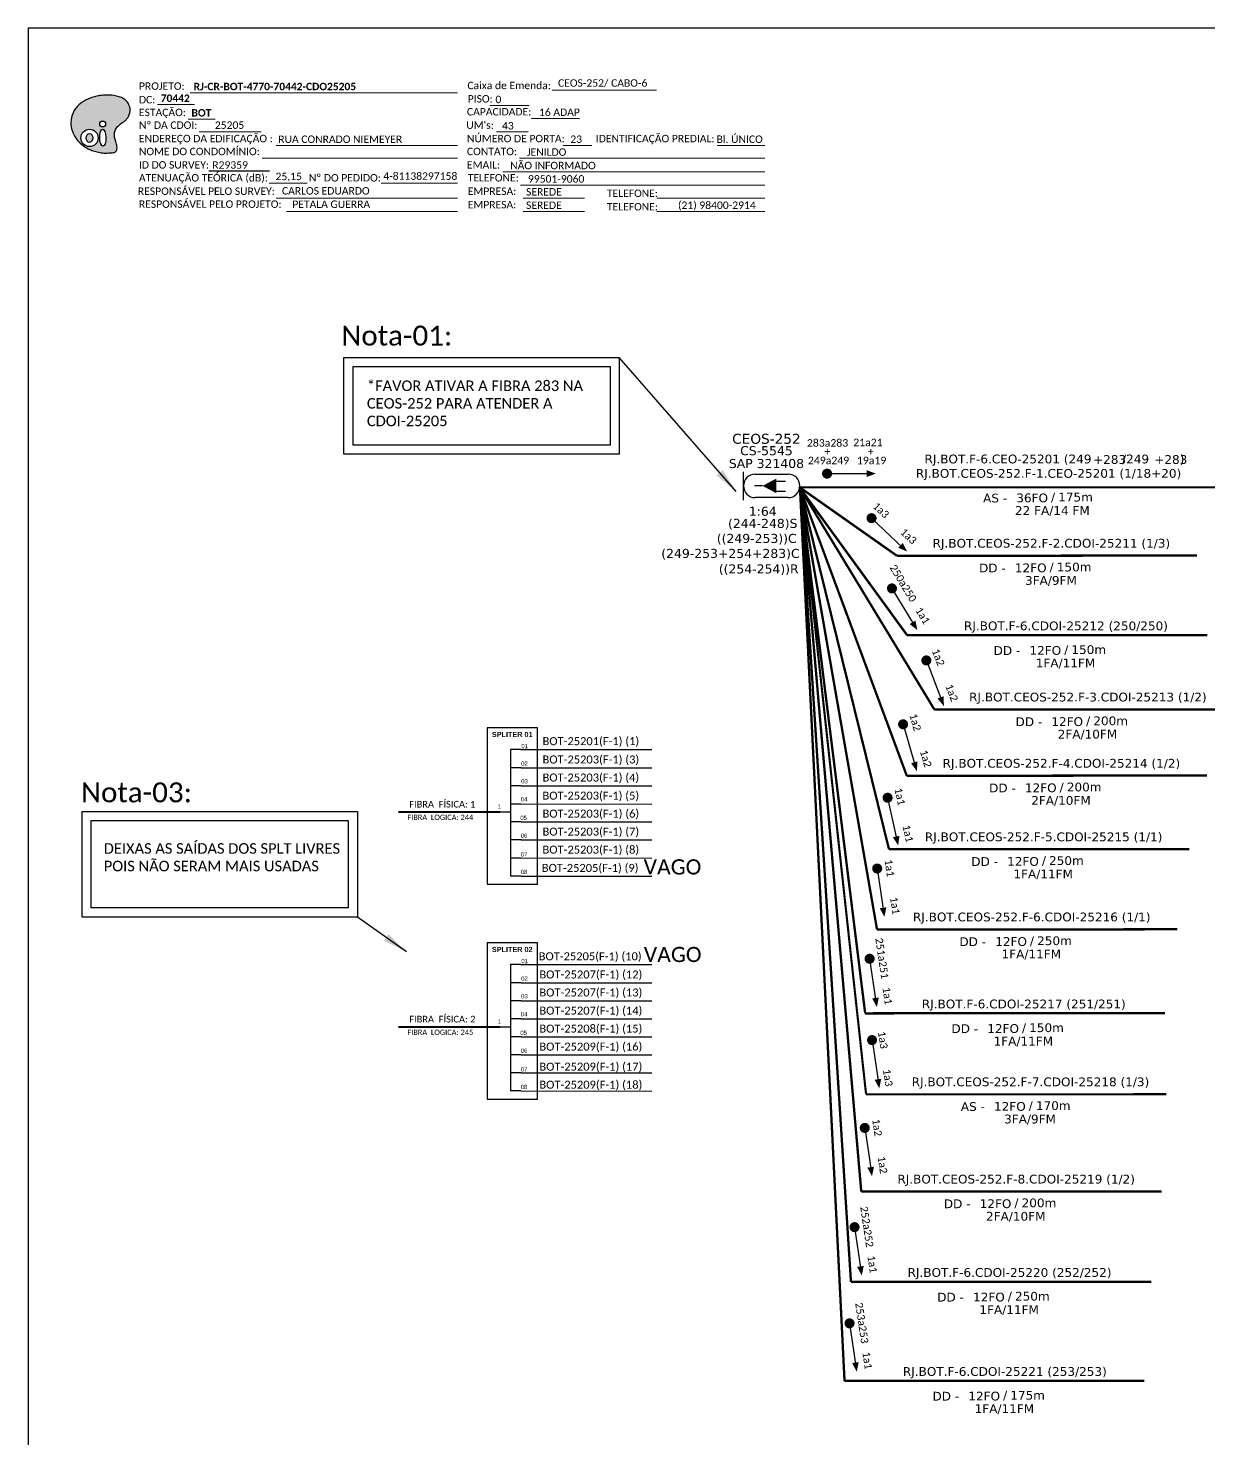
# Model space of a CAD drawing. Extents: x -4 to 1788, y 1 to 595.
# Drawn here: x -3.8 to 281, y 255 to 595.3 of the extents above; entities that cross this region are included whole.
import ezdxf
from ezdxf.enums import TextEntityAlignment as Align

# ---------------------------------------------------------------- set-up
doc = ezdxf.new("R2010")
doc.units = 0
for name, color, linetype in [('20.4-CEOS', 1, 'Continuous'), ('CAP a instalar', 1, 'Continuous'), ('SETA', 7, 'Continuous')]:
    doc.layers.add(name, color=color, linetype=linetype)
doc.layers.add('40.1-ETIQUETAS', color=1, linetype='Continuous', lineweight=20)
doc.styles.add('MtXpl_Calibri', font='calibri.ttf')
doc.styles.add('siredit', font='verdana.ttf')
doc.styles.add('WMF-Calibri0', font='calibri.ttf')
doc.styles.add('WMF-Calibri1', font='calibrib.ttf')
doc.linetypes.add('FENCELINE1', pattern='A,0.25,-0.1,[133,ltypeshp.shx,S=0.1,R=0,X=-0.1,Y=0],-0.1,1', length=1.45)
doc.dimstyles.get("Standard").update_dxf_attribs({"dimtxt": 0.18, "dimasz": 0.18, "dimexe": 0.18, "dimexo": 0.0625, "dimgap": 0.09, "dimtad": 0, "dimtih": 1, "dimtoh": 1, "dimdec": 4, "dimzin": 0, "dimdsep": 46, "dimtxsty": 'Standard', "dimcen": 0.09, "dimadec": 0, "dimazin": 0, "dimtfac": 1, "dimtdec": 4, "dimtofl": 0, "dimtmove": 0, "dimatfit": 3, "dimfxl": 0, "dimtolj": 1, "dimtzin": 0, "dimarcsym": 0})

# ---------------------------------------------------------------- blocks, each defined once
blk = doc.blocks.new('OI')
h = blk.add_hatch(color=40)
edge = h.paths.add_edge_path()
edge.add_spline(control_points=[(4.35, -0.67), (3.92, -0.99), (3.26, -1.5), (2.81, -2.59), (2.9, -3.5), (3.06, -4.27), (3.31, -4.85), (3.37, -5.39), (3.4, -5.88), (3.2, -6.4), (2.54, -6.61), (1.65, -6.63), (0.55, -6.67), (-0.56, -6.42), (-1.61, -6.14), (-2.77, -5.61), (-3.92, -4.77), (-4.89, -3.7), (-5.34, -2.65), (-5.6, -1.94), (-5.85, -0.96), (-5.71, 0.47), (-5.1, 2.02), (-4.14, 3.02), (-3.3, 3.61), (-2.37, 4.16), (-1.36, 4.44), (-0.56, 4.7), (0.79, 4.85), (2.24, 4.97), (3.79, 4.57), (4.67, 4.21), (5.44, 3.65), (5.76, 2.99), (6.03, 2.21), (6.01, 1.46), (5.72, 0.64), (5.31, 0.08), (4.88, -0.38), (4.51, -0.55), (4.35, -0.67)], knot_values=[0, 0, 0, 0, 1.60434, 2.417191, 3.427595, 4.282808, 4.776746, 5.304182, 5.888771, 6.258406, 6.858137, 7.79129, 8.986195, 10.124242, 11.187857, 12.242908, 13.953784, 15.414161, 16.515391, 17.349188, 17.675853, 19.552021, 21.515531, 22.568638, 23.63245, 24.621084, 25.782718, 26.745347, 27.142653, 29.870543, 31.004649, 31.921532, 32.709589, 33.801391, 34.042471, 35.192333, 35.971461, 36.628871, 37.254359, 37.836911, 37.836911, 37.836911, 37.836911], degree=3, periodic=0)
h.paths.add_polyline_path([(1.13, -0.87, -1), (-0.04, -0.87, -1)], flags=16)
edge = h.paths.add_edge_path(flags=16)
edge.add_ellipse((0.56, -3.59), major_axis=(-0.02, 1.71), ratio=0.361305, start_angle=0, end_angle=360)
h.paths.add_polyline_path([(-0.36, -3.62, -1), (-3.8, -3.62, -1)], flags=16)
edge = h.paths.add_edge_path(flags=0)
edge.add_ellipse((-2.08, -3.62), major_axis=(0, 0.885), ratio=0.758294, start_angle=0, end_angle=360)
at = {"color": 40}
for centre, radius in [((-2.08, -3.62), 1.72), ((0.54, -0.87), 0.587)]:
    blk.add_circle(centre, radius, dxfattribs=at)
blk.add_ellipse((-2.08, -3.62), major_axis=(0, 0.885), ratio=0.758294, start_param=-3.141592653589792, end_param=3.141592653589792, dxfattribs=at)
blk.add_ellipse((0.56, -3.59), major_axis=(-0.02, 1.71), ratio=0.361305, dxfattribs=at)
at = {"color": 40, "start_tangent": (-0.800898, -0.598801), "end_tangent": (-0.800898, -0.598801)}
blk.add_spline([(4.35, -0.67), (3.2, -1.78), (2.9, -2.54), (2.92, -3.55), (3.12, -4.38), (3.28, -4.85), (3.37, -5.37), (3.35, -5.95), (3.2, -6.29), (2.66, -6.55), (1.73, -6.63), (0.54, -6.62), (-0.58, -6.41), (-1.6, -6.11), (-2.56, -5.67), (-3.95, -4.67), (-4.89, -3.56), (-5.37, -2.56), (-5.64, -1.78), (-5.72, -1.46), (-5.63, 0.42), (-4.84, 2.22), (-4.13, 2.99), (-3.27, 3.62), (-2.4, 4.09), (-1.3, 4.47), (-0.37, 4.72), (0.02, 4.77), (2.75, 4.8), (3.85, 4.53), (4.69, 4.16), (5.31, 3.68), (5.85, 2.73), (5.93, 2.5), (5.94, 1.35), (5.67, 0.62), (5.29, 0.08), (4.84, -0.36), (4.35, -0.67)], degree=3, dxfattribs=at)
blk = doc.blocks.new('ETIQUETA_RS5F')
at = {"layer": '40.1-ETIQUETAS', "color": 0, "style": 'siredit'}
blk.add_text('/', height=1.5, dxfattribs=at).set_placement((1.58, -1.95), align=Align.MIDDLE_RIGHT)
for tag, p in [('ETIQUETA_R_PRIMARIA', (1.21, 4.1)), ('ETIQUETA_R_SECUNDARIA', (1.21, 2.1)), ('F_ATIVAS/F_MORTAS', (1.14, -4.24))]:
    blk.add_attdef(tag, text='', height=1.5, dxfattribs=at).set_placement(p, align=Align.MIDDLE_CENTER)
for tag, p in [('TIPO_CABO', (-6.58, -2.12)), ('CAP_CABO', (0.4, -2.09))]:
    blk.add_attdef(tag, text='', height=1.5, dxfattribs=at).set_placement(p, align=Align.MIDDLE_RIGHT)
blk.add_attdef('METROS', text='', height=1.5, dxfattribs=at).set_placement((2.14, -1.95), align=Align.MIDDLE_LEFT)
for tag, p in [('FUSÃO_1', (0.85, -8.39)), ('FUSÃO_2', (0.85, -10.6)), ('FUSÃO_3', (0.85, -12.93)), ('FUSÃO_4', (0.85, -15.14)), ('FUSÃO_5', (0.85, -17.16))]:
    blk.add_attdef(tag, text='', height=1.5, dxfattribs=at).set_placement(p, align=Align.CENTER)

msp = doc.modelspace()

# ---------------------------------------------------------------- linework, layer by layer
for p, q in [((837.17, 595.26), (-3.83, 595.26)), ((-3.83, 595.26), (-3.83, 1.26))]:
    msp.add_line(p, q)
at = {"color": 7, "linetype": 'Continuous'}
for p, q in [((112.52, 421.27), (112.52, 390.71)), ((114.99, 421.27), (112.52, 421.27)), ((115.12, 416.85), (112.64, 416.85)), ((115.12, 412.49), (112.64, 412.49)), ((109.95, 406.19), (112.51, 406.19)), ((115.12, 408.11), (112.64, 408.11)), ((115.12, 403.78), (112.64, 403.78)), ((115.12, 399.44), (112.64, 399.44)), ((115.12, 395.08), (112.64, 395.08)), ((115.12, 390.74), (112.64, 390.74)), ((112.52, 369.41), (112.52, 338.85)), ((114.99, 369.41), (112.52, 369.41)), ((115.12, 364.99), (112.64, 364.99)), ((115.12, 360.63), (112.64, 360.63)), ((109.95, 354.33), (112.51, 354.33)), ((115.12, 356.25), (112.64, 356.25)), ((115.12, 351.92), (112.64, 351.92)), ((115.12, 347.58), (112.64, 347.58)), ((115.12, 343.22), (112.64, 343.22)), ((115.12, 338.88), (112.64, 338.88))]:
    msp.add_line(p, q, dxfattribs=at)
at = {"color": 10, "linetype": 'Continuous'}
for p, q in [((114.99, 421.27), (146.62, 421.26)), ((115.12, 416.85), (146.62, 416.84)), ((115.12, 412.5), (146.62, 412.49)), ((115.12, 408.12), (146.62, 408.11)), ((115.12, 403.78), (146.62, 403.78)), ((115.12, 399.45), (146.62, 399.44)), ((115.12, 395.09), (146.62, 395.08)), ((115.12, 390.74), (146.62, 390.73)), ((114.99, 369.41), (146.62, 369.4)), ((115.12, 364.99), (146.62, 364.98)), ((115.12, 360.64), (146.62, 360.63)), ((115.12, 356.26), (146.62, 356.25)), ((115.12, 351.93), (146.62, 351.92)), ((115.12, 347.59), (146.62, 347.58)), ((115.12, 343.23), (146.62, 343.22)), ((115.12, 338.88), (146.62, 338.87))]:
    msp.add_line(p, q, dxfattribs=at)
at = {"color": 1, "linetype": 'Continuous', "lineweight": 60}
for p, q in [((109.95, 406.19), (85.47, 406.11)), ((109.95, 354.33), (85.47, 354.25))]:
    msp.add_line(p, q, dxfattribs=at)
at = {"color": 7, "lineweight": 0}
for points in [[(35.28, 579.65), (99.75, 579.65)], [(122.59, 580.31), (147.72, 580.31)], [(27.35, 576.83), (36.27, 576.83)], [(107.55, 576.58), (117.03, 576.58)], [(34.76, 573.3), (41.31, 573.3)], [(117.59, 573.47), (129.21, 573.47)], [(37.42, 570.23), (52.38, 570.23)], [(109.12, 570.23), (116.78, 570.23)], [(55.99, 566.99), (99.75, 566.99)], [(125.18, 566.99), (132.12, 566.99)], [(162.35, 566.99), (173.85, 566.99)], [(52.58, 563.88), (99.75, 563.88)], [(114.71, 563.88), (173.87, 563.88)], [(110.67, 560.64), (173.87, 560.64)], [(54.28, 557.85), (63.46, 557.85)], [(81.34, 557.85), (99.77, 557.85)], [(114.96, 557.41), (173.87, 557.41)], [(55.99, 554.29), (99.75, 554.29)], [(115.56, 554.29), (130.36, 554.29)], [(147.81, 554.29), (173.87, 554.29)], [(58.48, 551.06), (99.75, 551.06)], [(115.56, 551.06), (130.36, 551.06)], [(147.84, 551.06), (173.87, 551.06)]]:
    msp.add_lwpolyline(points, dxfattribs=at)
at = {"color": 7}
msp.add_lwpolyline([(39.74, 560.82), (54.35, 560.82)], dxfattribs=at)
at = {"color": 1}
for points in [[(72.35, 515.8), (138.71, 515.8), (138.71, 492.54), (72.35, 492.54)], [(74.53, 513.62), (136.53, 513.62), (136.53, 494.71), (74.53, 494.71)], [(9.21, 406.34), (75.58, 406.34), (75.58, 380.85), (9.21, 380.85)], [(11.39, 404.16), (73.4, 404.16), (73.4, 383.03), (11.39, 383.03)]]:
    msp.add_lwpolyline(points, close=True, dxfattribs=at)
at = {"const_width": 1.21}
for points in [[(188.29, 487.8, 1), (189.5, 487.8, 1)], [(199.19, 477.48, 1), (200.07, 476.65, 1)], [(204.24, 460.64, 1), (204.87, 459.61, 1)], [(212.63, 443.31, 1), (213.07, 442.18, 1)], [(207.07, 427.92, 1), (207.41, 426.76, 1)], [(203.37, 410.21, 1), (203.63, 409.03, 1)], [(200.9, 393.14, 1), (201.08, 391.95, 1)], [(199.08, 371.38, 1), (199.26, 370.18, 1)], [(199.67, 351.76, 1), (199.84, 350.56, 1)], [(197.91, 330.57, 1), (198.09, 329.37, 1)], [(195.44, 306.63, 1), (195.62, 305.43, 1)], [(194.23, 283.42, 1), (194.41, 282.22, 1)]]:
    msp.add_lwpolyline(points, format="xyb", close=True, dxfattribs=at)
at = {"color": 7}
for points in [[(106.91, 388.75), (119.07, 388.75), (119.07, 426.51), (106.91, 426.51)], [(106.91, 336.89), (119.07, 336.89), (119.07, 374.65), (106.91, 374.65)]]:
    msp.add_lwpolyline(points, close=True, dxfattribs=at)
at = {"layer": '20.4-CEOS', "color": 5}
for p, q in [((171.56, 487.68), (179.51, 487.68)), ((179.51, 482.01), (171.56, 482.01))]:
    msp.add_line(p, q, dxfattribs=at)
for points in [[(168.73, 481.43), (168.73, 488.27)], [(173.34, 484.85), (171.43, 484.85)], [(176.48, 485.97), (178.89, 485.97)], [(176.48, 483.61), (178.89, 483.61)]]:
    msp.add_lwpolyline(points, dxfattribs=at)
msp.add_lwpolyline([(173.34, 484.85, 0, 3.5, 0), (176.63, 484.85, 3.5, 3.5, 0)], format="xyseb", dxfattribs=at)
for centre, start, end in [((171.56, 484.85), 90, 270), ((179.51, 484.85), 270, 90)]:
    msp.add_arc(centre, 2.83, start, end, dxfattribs=at)
at = {"layer": 'CAP a instalar', "color": 8, "ltscale": 7, "const_width": 0.565}
for points in [[(182.24, 484.53), (205.75, 468)], [(182.24, 484.53), (208.22, 448.82)], [(182.24, 484.53), (214.8, 430.9)], [(182.36, 484.32), (208.13, 414.93)], [(182.36, 484.32), (203.84, 397.18)], [(182.36, 484.32), (200.95, 377.85)], [(198.09, 357.61), (182.36, 484.32)], [(182.36, 484.32), (194.66, 292.83)], [(205.75, 468), (278.17, 468.03)], [(208.22, 448.82), (280.66, 448.85)], [(214.8, 430.9), (287.25, 430.93)], [(208.13, 414.93), (280.55, 414.96)], [(203.84, 397.18), (276.27, 397.21)], [(200.95, 377.85), (273.4, 377.88)], [(198.04, 357.61), (270.46, 357.64)], [(194.66, 292.83), (267.11, 292.87)]]:
    msp.add_lwpolyline(points, dxfattribs=at)
at = {"layer": 'CAP a instalar', "color": 5, "linetype": 'FENCELINE1', "ltscale": 7, "const_width": 0.467}
msp.add_lwpolyline([(182.24, 484.53), (282.9, 484.53)], dxfattribs=at)
at = {"layer": 'CAP a instalar', "color": 252, "ltscale": 7, "const_width": 0.565}
for points in [[(197.15, 314.61), (182.36, 484.32)], [(197.15, 314.61), (269.6, 314.64)]]:
    msp.add_lwpolyline(points, dxfattribs=at)
at = {"layer": 'CAP a instalar', "color": 7, "ltscale": 7, "const_width": 0.565}
for points in [[(193.11, 268.94), (182.36, 484.32)], [(193.06, 268.94), (265.48, 268.98)]]:
    msp.add_lwpolyline(points, dxfattribs=at)
at = {"layer": 'CAP a instalar', "color": 7, "linetype": 'FENCELINE1', "ltscale": 7, "const_width": 0.513}
for points in [[(198.31, 338.07), (182.36, 484.32)], [(198.31, 338.07), (270.75, 338.1)]]:
    msp.add_lwpolyline(points, dxfattribs=at)
at = {"layer": 'SETA'}
for points in [[(188.9, 487.8), (199.3, 487.8)], [(199.63, 477.07), (207.21, 469.94)], [(204.56, 460.13), (209.94, 451.23)], [(212.85, 442.75), (216.57, 433.03)], [(207.24, 427.34), (210.16, 417.35)], [(203.5, 409.62), (205.73, 399.46)], [(200.99, 392.54), (202.51, 382.25)], [(199.17, 370.78), (200.69, 360.49)], [(199.75, 351.16), (201.27, 340.87)], [(198, 329.97), (199.52, 319.68)], [(195.53, 306.03), (197.05, 295.74)], [(194.32, 282.82), (195.84, 272.53)]]:
    msp.add_lwpolyline(points, dxfattribs=at)
for points in [[(198.47, 488.62), (200.68, 487.81), (198.47, 487.01)], [(207.17, 471.11), (208.23, 469.01), (206.06, 469.94)], [(210.22, 452.37), (210.67, 450.05), (208.84, 451.53)], [(217.04, 434.11), (217.08, 431.75), (215.54, 433.53)], [(210.72, 418.38), (210.56, 416.03), (209.17, 417.93)], [(206.36, 400.45), (206.05, 398.11), (204.78, 400.1)], [(203.21, 383.2), (202.73, 380.89), (201.61, 382.96)], [(201.38, 361.43), (200.91, 359.12), (199.78, 361.2)], [(201.97, 341.82), (201.49, 339.51), (200.37, 341.58)], [(200.21, 320.63), (199.74, 318.31), (198.62, 320.39)], [(197.74, 296.69), (197.27, 294.37), (196.15, 296.45)], [(196.53, 273.47), (196.06, 271.16), (194.94, 273.24)]]:
    msp.add_solid(points, dxfattribs=at)

# ---------------------------------------------------------------- block references
at = {"color": 7, "xscale": 1.213923925163967, "yscale": 1.213923925163967, "zscale": 1.213923925163967, "rotation": 0.1532896023949059}
msp.add_blockref('OI', (13.47, 573.2), dxfattribs=at)
at = {"layer": 'CAP a instalar', "color": 8, "linetype": 'FENCELINE1', "ltscale": 7}
ref = msp.add_blockref('ETIQUETA_RS5F', (241.34, 468.04), dxfattribs=dict(at, xscale=1.411343981848631, yscale=1.411343981848631, zscale=1.411343981848631))
ref.add_attrib('ETIQUETA_R_SECUNDARIA', 'RJ.BOT.CEOS-252.F-2.CDOI-25211 (1/3)', dxfattribs={"layer": '40.1-ETIQUETAS', "color": 0, "height": 2.117, "style": 'siredit'}).set_placement((243.01, 471.01), align=Align.MIDDLE_CENTER)
ref.add_attrib('TIPO_CABO', 'DD -', dxfattribs={"layer": '40.1-ETIQUETAS', "color": 0, "height": 2.117, "style": 'siredit'}).set_placement((232, 465.05), align=Align.MIDDLE_RIGHT)
ref.add_attrib('CAP_CABO', '12FO', dxfattribs={"layer": '40.1-ETIQUETAS', "color": 0, "height": 2.117, "style": 'siredit'}).set_placement((241.86, 465.08), align=Align.MIDDLE_RIGHT)
ref.add_attrib('METROS', '150m', dxfattribs={"layer": '40.1-ETIQUETAS', "color": 0, "height": 2.117, "style": 'siredit'}).set_placement((244.32, 465.28), align=Align.MIDDLE_LEFT)
ref.add_attrib('F_ATIVAS/F_MORTAS', '3FA/9FM', dxfattribs={"layer": '40.1-ETIQUETAS', "color": 0, "height": 2.117, "style": 'siredit'}).set_placement((242.91, 462.05), align=Align.MIDDLE_CENTER)
ref = msp.add_blockref('ETIQUETA_RS5F', (244.86, 448.11), dxfattribs=dict(at, xscale=1.411343981848631, yscale=1.411343981848631, zscale=1.411343981848631))
ref.add_attrib('ETIQUETA_R_SECUNDARIA', 'RJ.BOT.F-6.CDOI-25212 (250/250)', dxfattribs={"layer": '40.1-ETIQUETAS', "color": 0, "height": 2.117, "style": 'siredit'}).set_placement((246.53, 451.08), align=Align.MIDDLE_CENTER)
ref.add_attrib('TIPO_CABO', 'DD -', dxfattribs={"layer": '40.1-ETIQUETAS', "color": 0, "height": 2.117, "style": 'siredit'}).set_placement((235.52, 445.13), align=Align.MIDDLE_RIGHT)
ref.add_attrib('CAP_CABO', '12FO', dxfattribs={"layer": '40.1-ETIQUETAS', "color": 0, "height": 2.117, "style": 'siredit'}).set_placement((245.38, 445.16), align=Align.MIDDLE_RIGHT)
ref.add_attrib('METROS', '150m', dxfattribs={"layer": '40.1-ETIQUETAS', "color": 0, "height": 2.117, "style": 'siredit'}).set_placement((247.84, 445.36), align=Align.MIDDLE_LEFT)
ref.add_attrib('F_ATIVAS/F_MORTAS', '1FA/11FM', dxfattribs={"layer": '40.1-ETIQUETAS', "color": 0, "height": 2.117, "style": 'siredit'}).set_placement((246.43, 442.12), align=Align.MIDDLE_CENTER)
ref = msp.add_blockref('ETIQUETA_RS5F', (250.15, 430.94), dxfattribs=dict(at, xscale=1.411343981848631, yscale=1.411343981848631, zscale=1.411343981848631))
ref.add_attrib('ETIQUETA_R_SECUNDARIA', 'RJ.BOT.CEOS-252.F-3.CDOI-25213 (1/2)', dxfattribs={"layer": '40.1-ETIQUETAS', "color": 0, "height": 2.117, "style": 'siredit'}).set_placement((251.82, 433.91), align=Align.MIDDLE_CENTER)
ref.add_attrib('TIPO_CABO', 'DD -', dxfattribs={"layer": '40.1-ETIQUETAS', "color": 0, "height": 2.117, "style": 'siredit'}).set_placement((240.81, 427.95), align=Align.MIDDLE_RIGHT)
ref.add_attrib('CAP_CABO', '12FO', dxfattribs={"layer": '40.1-ETIQUETAS', "color": 0, "height": 2.117, "style": 'siredit'}).set_placement((250.66, 427.98), align=Align.MIDDLE_RIGHT)
ref.add_attrib('METROS', '200m', dxfattribs={"layer": '40.1-ETIQUETAS', "color": 0, "height": 2.117, "style": 'siredit'}).set_placement((253.13, 428.18), align=Align.MIDDLE_LEFT)
ref.add_attrib('F_ATIVAS/F_MORTAS', '2FA/10FM', dxfattribs={"layer": '40.1-ETIQUETAS', "color": 0, "height": 2.117, "style": 'siredit'}).set_placement((251.72, 424.95), align=Align.MIDDLE_CENTER)
ref = msp.add_blockref('ETIQUETA_RS5F', (243.76, 414.96), dxfattribs=dict(at, xscale=1.411343981848631, yscale=1.411343981848631, zscale=1.411343981848631))
ref.add_attrib('ETIQUETA_R_SECUNDARIA', 'RJ.BOT.CEOS-252.F-4.CDOI-25214 (1/2)', dxfattribs={"layer": '40.1-ETIQUETAS', "color": 0, "height": 2.117, "style": 'siredit'}).set_placement((245.43, 417.93), align=Align.MIDDLE_CENTER)
ref.add_attrib('TIPO_CABO', 'DD -', dxfattribs={"layer": '40.1-ETIQUETAS', "color": 0, "height": 2.117, "style": 'siredit'}).set_placement((234.43, 411.98), align=Align.MIDDLE_RIGHT)
ref.add_attrib('CAP_CABO', '12FO', dxfattribs={"layer": '40.1-ETIQUETAS', "color": 0, "height": 2.117, "style": 'siredit'}).set_placement((244.28, 412.01), align=Align.MIDDLE_RIGHT)
ref.add_attrib('METROS', '200m', dxfattribs={"layer": '40.1-ETIQUETAS', "color": 0, "height": 2.117, "style": 'siredit'}).set_placement((246.74, 412.21), align=Align.MIDDLE_LEFT)
ref.add_attrib('F_ATIVAS/F_MORTAS', '2FA/10FM', dxfattribs={"layer": '40.1-ETIQUETAS', "color": 0, "height": 2.117, "style": 'siredit'}).set_placement((245.33, 408.97), align=Align.MIDDLE_CENTER)
ref = msp.add_blockref('ETIQUETA_RS5F', (239.47, 397.22), dxfattribs=dict(at, xscale=1.411343981848631, yscale=1.411343981848631, zscale=1.411343981848631))
ref.add_attrib('ETIQUETA_R_SECUNDARIA', 'RJ.BOT.CEOS-252.F-5.CDOI-25215 (1/1)', dxfattribs={"layer": '40.1-ETIQUETAS', "color": 0, "height": 2.117, "style": 'siredit'}).set_placement((241.14, 400.19), align=Align.MIDDLE_CENTER)
ref.add_attrib('TIPO_CABO', 'DD -', dxfattribs={"layer": '40.1-ETIQUETAS', "color": 0, "height": 2.117, "style": 'siredit'}).set_placement((230.14, 394.23), align=Align.MIDDLE_RIGHT)
ref.add_attrib('CAP_CABO', '12FO', dxfattribs={"layer": '40.1-ETIQUETAS', "color": 0, "height": 2.117, "style": 'siredit'}).set_placement((239.99, 394.26), align=Align.MIDDLE_RIGHT)
ref.add_attrib('METROS', '250m', dxfattribs={"layer": '40.1-ETIQUETAS', "color": 0, "height": 2.117, "style": 'siredit'}).set_placement((242.45, 394.46), align=Align.MIDDLE_LEFT)
ref.add_attrib('F_ATIVAS/F_MORTAS', '1FA/11FM', dxfattribs={"layer": '40.1-ETIQUETAS', "color": 0, "height": 2.117, "style": 'siredit'}).set_placement((241.04, 391.23), align=Align.MIDDLE_CENTER)
ref = msp.add_blockref('ETIQUETA_RS5F', (236.6, 377.89), dxfattribs=dict(at, xscale=1.411343981848631, yscale=1.411343981848631, zscale=1.411343981848631))
ref.add_attrib('ETIQUETA_R_SECUNDARIA', 'RJ.BOT.CEOS-252.F-6.CDOI-25216 (1/1)', dxfattribs={"layer": '40.1-ETIQUETAS', "color": 0, "height": 2.117, "style": 'siredit'}).set_placement((238.27, 380.86), align=Align.MIDDLE_CENTER)
ref.add_attrib('TIPO_CABO', 'DD -', dxfattribs={"layer": '40.1-ETIQUETAS', "color": 0, "height": 2.117, "style": 'siredit'}).set_placement((227.26, 374.9), align=Align.MIDDLE_RIGHT)
ref.add_attrib('CAP_CABO', '12FO', dxfattribs={"layer": '40.1-ETIQUETAS', "color": 0, "height": 2.117, "style": 'siredit'}).set_placement((237.12, 374.93), align=Align.MIDDLE_RIGHT)
ref.add_attrib('METROS', '250m', dxfattribs={"layer": '40.1-ETIQUETAS', "color": 0, "height": 2.117, "style": 'siredit'}).set_placement((239.58, 375.13), align=Align.MIDDLE_LEFT)
ref.add_attrib('F_ATIVAS/F_MORTAS', '1FA/11FM', dxfattribs={"layer": '40.1-ETIQUETAS', "color": 0, "height": 2.117, "style": 'siredit'}).set_placement((238.17, 371.9), align=Align.MIDDLE_CENTER)
ref = msp.add_blockref('ETIQUETA_RS5F', (234.68, 356.9), dxfattribs=dict(at, xscale=1.411343981848631, yscale=1.411343981848631, zscale=1.411343981848631))
ref.add_attrib('ETIQUETA_R_SECUNDARIA', 'RJ.BOT.F-6.CDOI-25217 (251/251)', dxfattribs={"layer": '40.1-ETIQUETAS', "color": 0, "height": 2.117, "style": 'siredit'}).set_placement((236.35, 359.87), align=Align.MIDDLE_CENTER)
ref.add_attrib('TIPO_CABO', 'DD -', dxfattribs={"layer": '40.1-ETIQUETAS', "color": 0, "height": 2.117, "style": 'siredit'}).set_placement((225.34, 353.92), align=Align.MIDDLE_RIGHT)
ref.add_attrib('CAP_CABO', '12FO', dxfattribs={"layer": '40.1-ETIQUETAS', "color": 0, "height": 2.117, "style": 'siredit'}).set_placement((235.2, 353.95), align=Align.MIDDLE_RIGHT)
ref.add_attrib('METROS', '150m', dxfattribs={"layer": '40.1-ETIQUETAS', "color": 0, "height": 2.117, "style": 'siredit'}).set_placement((237.66, 354.15), align=Align.MIDDLE_LEFT)
ref.add_attrib('F_ATIVAS/F_MORTAS', '1FA/11FM', dxfattribs={"layer": '40.1-ETIQUETAS', "color": 0, "height": 2.117, "style": 'siredit'}).set_placement((236.25, 350.91), align=Align.MIDDLE_CENTER)
at = {"layer": 'CAP a instalar', "color": 7, "linetype": 'FENCELINE1', "ltscale": 7}
ref = msp.add_blockref('ETIQUETA_RS5F', (236.3, 338.11), dxfattribs=dict(at, xscale=1.411343981848631, yscale=1.411343981848631, zscale=1.411343981848631))
ref.add_attrib('ETIQUETA_R_SECUNDARIA', 'RJ.BOT.CEOS-252.F-7.CDOI-25218 (1/3)', dxfattribs={"layer": '40.1-ETIQUETAS', "color": 0, "height": 2.117, "style": 'siredit'}).set_placement((237.97, 341.08), align=Align.MIDDLE_CENTER)
ref.add_attrib('TIPO_CABO', 'AS -', dxfattribs={"layer": '40.1-ETIQUETAS', "color": 0, "height": 2.117, "style": 'siredit'}).set_placement((226.97, 335.12), align=Align.MIDDLE_RIGHT)
ref.add_attrib('CAP_CABO', '12FO', dxfattribs={"layer": '40.1-ETIQUETAS', "color": 0, "height": 2.117, "style": 'siredit'}).set_placement((236.82, 335.16), align=Align.MIDDLE_RIGHT)
ref.add_attrib('METROS', '170m', dxfattribs={"layer": '40.1-ETIQUETAS', "color": 0, "height": 2.117, "style": 'siredit'}).set_placement((239.28, 335.35), align=Align.MIDDLE_LEFT)
ref.add_attrib('F_ATIVAS/F_MORTAS', '3FA/9FM', dxfattribs={"layer": '40.1-ETIQUETAS', "color": 0, "height": 2.117, "style": 'siredit'}).set_placement((237.87, 332.12), align=Align.MIDDLE_CENTER)
at = {"layer": 'CAP a instalar', "color": 8, "linetype": 'FENCELINE1', "ltscale": 7}
ref = msp.add_blockref('ETIQUETA_RS5F', (232.85, 314.65), dxfattribs=dict(at, xscale=1.411343981848631, yscale=1.411343981848631, zscale=1.411343981848631))
ref.add_attrib('ETIQUETA_R_SECUNDARIA', 'RJ.BOT.CEOS-252.F-8.CDOI-25219 (1/2)', dxfattribs={"layer": '40.1-ETIQUETAS', "color": 0, "height": 2.117, "style": 'siredit'}).set_placement((234.52, 317.62), align=Align.MIDDLE_CENTER)
ref.add_attrib('TIPO_CABO', 'DD -', dxfattribs={"layer": '40.1-ETIQUETAS', "color": 0, "height": 2.117, "style": 'siredit'}).set_placement((223.51, 311.66), align=Align.MIDDLE_RIGHT)
ref.add_attrib('CAP_CABO', '12FO', dxfattribs={"layer": '40.1-ETIQUETAS', "color": 0, "height": 2.117, "style": 'siredit'}).set_placement((233.37, 311.69), align=Align.MIDDLE_RIGHT)
ref.add_attrib('METROS', '200m', dxfattribs={"layer": '40.1-ETIQUETAS', "color": 0, "height": 2.117, "style": 'siredit'}).set_placement((235.83, 311.89), align=Align.MIDDLE_LEFT)
ref.add_attrib('F_ATIVAS/F_MORTAS', '2FA/10FM', dxfattribs={"layer": '40.1-ETIQUETAS', "color": 0, "height": 2.117, "style": 'siredit'}).set_placement((234.42, 308.65), align=Align.MIDDLE_CENTER)
ref = msp.add_blockref('ETIQUETA_RS5F', (231.25, 292.13), dxfattribs=dict(at, xscale=1.411343981848631, yscale=1.411343981848631, zscale=1.411343981848631))
ref.add_attrib('ETIQUETA_R_SECUNDARIA', 'RJ.BOT.F-6.CDOI-25220 (252/252)', dxfattribs={"layer": '40.1-ETIQUETAS', "color": 0, "height": 2.117, "style": 'siredit'}).set_placement((232.92, 295.1), align=Align.MIDDLE_CENTER)
ref.add_attrib('TIPO_CABO', 'DD -', dxfattribs={"layer": '40.1-ETIQUETAS', "color": 0, "height": 2.117, "style": 'siredit'}).set_placement((221.91, 289.14), align=Align.MIDDLE_RIGHT)
ref.add_attrib('CAP_CABO', '12FO', dxfattribs={"layer": '40.1-ETIQUETAS', "color": 0, "height": 2.117, "style": 'siredit'}).set_placement((231.77, 289.17), align=Align.MIDDLE_RIGHT)
ref.add_attrib('METROS', '250m', dxfattribs={"layer": '40.1-ETIQUETAS', "color": 0, "height": 2.117, "style": 'siredit'}).set_placement((234.23, 289.37), align=Align.MIDDLE_LEFT)
ref.add_attrib('F_ATIVAS/F_MORTAS', '1FA/11FM', dxfattribs={"layer": '40.1-ETIQUETAS', "color": 0, "height": 2.117, "style": 'siredit'}).set_placement((232.82, 286.13), align=Align.MIDDLE_CENTER)
at = {"layer": 'CAP a instalar', "color": 7, "linetype": 'FENCELINE1', "ltscale": 7}
ref = msp.add_blockref('ETIQUETA_RS5F', (230.11, 268.24), dxfattribs=dict(at, xscale=1.411343981848631, yscale=1.411343981848631, zscale=1.411343981848631))
ref.add_attrib('ETIQUETA_R_SECUNDARIA', 'RJ.BOT.F-6.CDOI-25221 (253/253)', dxfattribs={"layer": '40.1-ETIQUETAS', "color": 0, "height": 2.117, "style": 'siredit'}).set_placement((231.78, 271.21), align=Align.MIDDLE_CENTER)
ref.add_attrib('TIPO_CABO', 'DD -', dxfattribs={"layer": '40.1-ETIQUETAS', "color": 0, "height": 2.117, "style": 'siredit'}).set_placement((220.77, 265.25), align=Align.MIDDLE_RIGHT)
ref.add_attrib('CAP_CABO', '12FO', dxfattribs={"layer": '40.1-ETIQUETAS', "color": 0, "height": 2.117, "style": 'siredit'}).set_placement((230.63, 265.28), align=Align.MIDDLE_RIGHT)
ref.add_attrib('METROS', '175m', dxfattribs={"layer": '40.1-ETIQUETAS', "color": 0, "height": 2.117, "style": 'siredit'}).set_placement((233.09, 265.48), align=Align.MIDDLE_LEFT)
ref.add_attrib('F_ATIVAS/F_MORTAS', '1FA/11FM', dxfattribs={"layer": '40.1-ETIQUETAS', "color": 0, "height": 2.117, "style": 'siredit'}).set_placement((231.68, 262.24), align=Align.MIDDLE_CENTER)

# ---------------------------------------------------------------- texts
at = {"color": 7, "lineweight": 0, "style": 'WMF-Calibri0'}
for s, height, p in [('PROJETO:', 1.793, (22.88, 580.4)), ('Caixa de Emenda:', 1.7927, (102.13, 580.56)), ('CEOS-252/ CABO-6', 1.7927, (123.99, 581.15)), ('DC: ', 1.793, (22.88, 577.12)), ('PISO:', 1.793, (102.2, 577.33)), ('0', 1.79, (108.9, 577.18)), ('ESTAÇÃO:', 1.793, (22.88, 574.05)), ('CAPACIDADE:', 1.7927, (102.02, 574.21)), ('Nº DA CDOI:', 1.7927, (22.88, 570.98)), ("UM's:", 1.793, (101.85, 570.98)), ('ENDEREÇO DA EDIFICAÇÃO :', 1.7927, (22.88, 567.74)), ('NÚMERO DE PORTA:', 1.7927, (102.02, 567.74)), ('IDENTIFICAÇÃO PREDIAL:', 1.7927, (133.11, 567.74)), ('NOME DO CONDOMÍNIO:', 1.7927, (22.88, 564.63)), ('CONTATO:', 1.793, (102.02, 564.63)), ('ID DO SURVEY:', 1.7927, (22.88, 561.39)), ('EMAIL:', 1.793, (102.02, 561.39)), ('ATENUAÇÃO TEÓRICA (dB):', 1.7927, (22.88, 558.28)), ('Nº DO PEDIDO:', 1.7927, (63.88, 558.28)), ('TELEFONE:', 1.793, (102.2, 558.28)), ('RESPONSÁVEL PELO SURVEY:', 1.7927, (22.63, 555.04)), ('EMPRESA:', 1.793, (102.2, 555.04)), ('TELEFONE:', 1.793, (135.79, 554.54)), ('RESPONSÁVEL PELO PROJETO:', 1.7927, (22.88, 551.93)), ('EMPRESA:', 1.793, (102.2, 551.8)), ('TELEFONE:', 1.793, (135.79, 551.3))]:
    msp.add_text(s, height=height, dxfattribs=at).set_placement(p)
at = {"color": 7}
for s, height, style, p in [('RJ-CR-BOT-4770-70442-CDO25205', 1.7927, 'WMF-Calibri1', (36.07, 580.3)), ('70442', 1.793, 'WMF-Calibri1', (28.14, 577.48)), ('BOT', 1.793, 'WMF-Calibri1', (35.56, 573.95)), (' 16 ADAP', 1.793, 'WMF-Calibri0', (118.77, 574.09)), ('43', 1.793, 'WMF-Calibri0', (110.47, 570.83)), ('RUA CONRADO NIEMEYER ', 1.7927, 'WMF-Calibri0', (56.5, 567.58)), ('23', 1.793, 'WMF-Calibri0', (126.96, 567.59)), ('Bl. ÚNICO', 1.793, 'WMF-Calibri0', (162.24, 567.59)), ('JENILDO', 1.793, 'WMF-Calibri0', (116.49, 564.48)), ('R29359', 1.793, 'WMF-Calibri0', (40.58, 561.36)), ('NÃO INFORMADO', 1.7927, 'WMF-Calibri0', (112.45, 561.24)), ('25,15', 1.793, 'WMF-Calibri0', (55.84, 558.61)), ('4-81138297158', 1.7927, 'WMF-Calibri0', (81.84, 558.69)), ('99501-9060', 1.793, 'WMF-Calibri0', (116.74, 558.01)), ('CARLOS EDUARDO', 1.7927, 'WMF-Calibri0', (57.39, 555.13)), ('SEREDE', 1.793, 'WMF-Calibri0', (116.27, 554.89)), ('PETALA GUERRA', 1.7927, 'WMF-Calibri0', (59.88, 551.9)), ('SEREDE', 1.793, 'WMF-Calibri0', (116.27, 551.66)), ('(21) 98400-2914', 1.7927, 'WMF-Calibri0', (152.93, 551.66))]:
    msp.add_text(s, height=height, dxfattribs=dict(at, style=style)).set_placement(p)
at = {"color": 7, "style": 'WMF-Calibri0'}
msp.add_text('25205', height=1.793, dxfattribs=at).set_placement((44.74, 570.98), align=Align.CENTER)
at = {"color": 1}
for s, height, style, p in [('Nota-01:', 4.806, 'WMF-Calibri0', (71.7, 518.71)), ('283a283', 1.815, 'MtXpl_Calibri', (184.04, 494.31)), ('+', 1.81, 'MtXpl_Calibri', (188.28, 492.26)), ('21a21', 1.815, 'MtXpl_Calibri', (195.21, 494.43)), ('+', 1.81, 'MtXpl_Calibri', (198.74, 492.23)), ('Nota-03:', 4.806, 'WMF-Calibri0', (8.9, 408.52)), ('VAGO', 3.665, 'WMF-Calibri0', (144.63, 391.11)), ('VAGO', 3.665, 'WMF-Calibri0', (144.68, 369.98))]:
    msp.add_text(s, height=height, dxfattribs=dict(at, style=style)).set_placement(p)
at = {"color": 5, "style": 'MtXpl_Calibri'}
for s, p in [('BOT-25205(F-1) (9)', (120.08, 391.73)), ('BOT-25205(F-1) (10)', (119.32, 370.41))]:
    msp.add_text(s, height=1.9302, dxfattribs=at).set_placement(p)
at = {"color": 1, "char_height": 2.5449, "attachment_point": 1, "style": 'WMF-Calibri0'}
for s, insert in [('*FAVOR ATIVAR A FIBRA 283 NA CEOS-252 PARA ATENDER A CDOI-25205 ', (77.88, 510.28)), ('DEIXAS AS SAÍDAS DOS SPLT LIVRES POIS NÃO SERAM MAIS USADAS', (14.39, 398.66))]:
    msp.add_mtext_dynamic_manual_height_columns(s, width=60.1627, gutter_width=12.5, heights=[0], dxfattribs=dict(at, insert=insert))
at = {"attachment_point": 5}
for s, insert, char_height, width in [('{\\fCalibri|b0|i0|c0|p34;\\C7;249a249}', (189.25, 490.97), 1.815, 30.6841), ('{\\fCalibri|b0|i0|c0|p34;\\C7;19a19}', (199.65, 490.97), 1.815, 30.6841), ('{\\fArial|b1|i0|c0|p34;\\H1x;\\C10;SPLITER 01}', (112.94, 424.87), 1.2492, 12.1591), ('\\C7;\\fArial|b0|i0|;\\H1.0273588255048;01 ', (115.94, 422.07), 1.2492, 2.5052), ('\\pt9;{\\fCalibri|b0|i0|c0|p34;\\C7;BOT-25201(F-1) (1)}', (131.91, 423.06), 1.9302, 28.7867), ('\\pt9;{\\fCalibri|b0|i0|c0|p34;\\C7;BOT-25203(F-1) (3)}', (131.91, 418.64), 1.9302, 28.7867), ('\\C7;\\fArial|b0|i0|;\\H1.0273588255048;02 ', (115.9, 417.85), 1.2492, 2.6445), ('\\pt9;{\\fCalibri|b0|i0|c0|p34;\\C7;BOT-25203(F-1) (4)}', (131.91, 414.29), 1.9302, 28.7867), ('\\C7;\\fArial|b0|i0|;\\H1.0273588255048;03 ', (115.9, 413.59), 1.2492, 2.4318), ('{\\fCalibri|b0|i0|c0|p34;\\C7;FIBRA  FÍSICA: 1}', (96.08, 408.05), 1.6085, 24.3182), ('\\C7;\\fArial|b0|i0|;\\H1.0273588255048;04 ', (115.8, 409.27), 1.2492, 2.6445), ('\\pt9;{\\fCalibri|b0|i0|c0|p34;\\C7;BOT-25203(F-1) (5)}', (131.9, 409.92), 1.9302, 28.7867), ('{\\fCalibri|b0|i0|c0|p34;\\C7;FIBRA  LOGICA: 244}', (95.59, 404.89), 1.2869, 24.3182), ('\\C7;\\fArial|b0|i0|;\\H1.0273588255048;1', (109.83, 407.48), 1.2492, 1.2373), ('\\C7;\\fArial|b0|i0|;\\H1.0273588255048;05 ', (115.7, 404.76), 1.2492, 3.2524), ('\\pt6.33287;{\\fCalibri|b0|i0|c0|p34;\\C7;BOT-25203(F-1) (6)}', (131.91, 405.58), 1.9302, 28.7867), ('\\pt6.33287;{\\fCalibri|b0|i0|c0|p34;\\C7;BOT-25203(F-1) (7)}', (131.91, 401.24), 1.9302, 28.7867), ('\\C7;\\fArial|b0|i0|;\\H1.0273588255048;06 ', (115.8, 400.44), 1.2492, 2.6445), ('\\pt6.33287;{\\fCalibri|b0|i0|c0|p34;\\C7;BOT-25203(F-1) (8)}', (131.9, 396.89), 1.9302, 28.7867), ('\\C7;\\fArial|b0|i0|;\\H1.0273588255048;07 ', (115.8, 395.96), 1.2492, 2.6445), ('\\C7;\\fArial|b0|i0|;\\H1.0273588255048;08 ', (115.8, 391.71), 1.2492, 2.6445), ('{\\fArial|b1|i0|c0|p34;\\C10;SPLITER 02}', (112.94, 373.01), 1.2492, 12.1591), ('\\C7;\\fArial|b0|i0|;\\H1.0273588255048;01 ', (115.94, 370.21), 1.2492, 2.5052), ('\\pt9;{\\fCalibri|b0|i0|c0|p34;\\C7;BOT-25207(F-1) (12)}', (131.91, 366.78), 1.9302, 28.7867), ('\\C7;\\fArial|b0|i0|;\\H1.0273588255048;02 ', (115.9, 365.99), 1.2492, 2.6445), ('\\C7;\\fArial|b0|i0|;\\H1.0273588255048;03 ', (115.9, 361.73), 1.2492, 2.4318), ('\\pt9;{\\fCalibri|b0|i0|c0|p34;\\C7;BOT-25207(F-1) (13)}', (131.91, 362.43), 1.9302, 28.7867), ('{\\fCalibri|b0|i0|c0|p34;\\C7;FIBRA  FÍSICA: 2}', (96.08, 356.2), 1.6085, 24.3182), ('\\C7;\\fArial|b0|i0|;\\H1.0273588255048;04 ', (115.8, 357.41), 1.2492, 2.6445), ('\\pt9;{\\fCalibri|b0|i0|c0|p34;\\C7;BOT-25207(F-1) (14)}', (131.91, 358.06), 1.9302, 28.7867), ('\\C7;\\fArial|b0|i0|;\\H1.0273588255048;1', (109.83, 355.62), 1.2492, 1.2373), ('\\pt9;{\\fCalibri|b0|i0|c0|p34;\\C7;BOT-25208(F-1) (15)}', (131.91, 353.72), 1.9302, 28.7867), ('{\\fCalibri|b0|i0|c0|p34;\\C7;FIBRA  LOGICA: 245}', (95.59, 353.03), 1.2869, 24.3182), ('\\C7;\\fArial|b0|i0|;\\H1.0273588255048;05 ', (115.7, 352.9), 1.2492, 3.2524), ('\\pt9;{\\fCalibri|b0|i0|c0|p34;\\C7;BOT-25209(F-1) (16)}', (131.91, 349.38), 1.9302, 28.7867), ('\\C7;\\fArial|b0|i0|;\\H1.0273588255048;06 ', (115.8, 348.58), 1.2492, 2.6445), ('\\C7;\\fArial|b0|i0|;\\H1.0273588255048;07 ', (115.8, 344.1), 1.2492, 2.6445), ('\\pt9;{\\fCalibri|b0|i0|c0|p34;\\C7;BOT-25209(F-1) (17)}', (131.91, 344.54), 1.9302, 28.7867), ('\\C7;\\fArial|b0|i0|;\\H1.0273588255048;08 ', (115.8, 339.85), 1.2492, 2.6445), ('\\pt9;{\\fCalibri|b0|i0|c0|p34;\\C7;BOT-25209(F-1) (18)}', (131.91, 340.19), 1.9302, 28.7867)]:
    msp.add_mtext(s, dxfattribs=dict(at, insert=insert, char_height=char_height, width=width))
at = {"char_height": 1.815, "width": 30.6841, "attachment_point": 5}
for s, insert, rotation in [('{\\fCalibri|b0|i0|c0|p34;\\C7;1a3}', (201.91, 478.98), 316.7494), ('{\\fCalibri|b0|i0|c0|p34;\\C7;1a3}', (208.54, 472.71), 316.7494), ('{\\fCalibri|b0|i0|c0|p34;\\C7;250a250}', (207.26, 461.36), 301.1848), ('{\\fCalibri|b0|i0|c0|p34;\\C7;1a1}', (211.97, 453.54), 301.1848), ('{\\fCalibri|b0|i0|c0|p34;\\C7;1a2}', (215.73, 443.48), 290.9637), ('{\\fCalibri|b0|i0|c0|p34;\\C7;1a2}', (218.98, 434.95), 290.9637), ('{\\fCalibri|b0|i0|c0|p34;\\C7;1a2}', (210.17, 427.83), 286.2967), ('{\\fCalibri|b0|i0|c0|p34;\\C7;1a2}', (212.72, 419.07), 286.2967), ('{\\fCalibri|b0|i0|c0|p34;\\C7;1a1}', (206.46, 409.91), 282.3998), ('{\\fCalibri|b0|i0|c0|p34;\\C7;1a1}', (208.4, 400.99), 282.3998), ('{\\fCalibri|b0|i0|c0|p34;\\C7;1a1}', (203.96, 392.64), 278.4077), ('{\\fCalibri|b0|i0|c0|p34;\\C7;1a1}', (205.28, 383.6), 278.4077), ('{\\fCalibri|b0|i0|c0|p34;\\C7;251a251}', (202.14, 370.87), 278.4077), ('{\\fCalibri|b0|i0|c0|p34;\\C7;1a1}', (203.45, 361.83), 278.4077), ('{\\fCalibri|b0|i0|c0|p34;\\C7;1a3}', (202.35, 351.18), 278.4077), ('{\\fCalibri|b0|i0|c0|p34;\\C7;1a3}', (203.55, 342.07), 278.4077), ('{\\fCalibri|b0|i0|c0|p34;\\C7;1a2}', (200.97, 330.06), 278.4077), ('{\\fCalibri|b0|i0|c0|p34;\\C7;1a2}', (202.29, 321.03), 278.4077), ('{\\fCalibri|b0|i0|c0|p34;\\C7;252a252}', (198.5, 306.12), 278.4077), ('{\\fCalibri|b0|i0|c0|p34;\\C7;1a1}', (199.82, 297.09), 278.4077), ('{\\fCalibri|b0|i0|c0|p34;\\C7;253a253}', (197.29, 282.91), 278.4077), ('{\\fCalibri|b0|i0|c0|p34;\\C7;1a1}', (198.61, 273.87), 278.4077)]:
    msp.add_mtext(s, dxfattribs=dict(at, insert=insert, rotation=rotation))
at = {"layer": '20.4-CEOS', "color": 5, "style": 'siredit'}
for s, height, p in [('CEOS-252', 2.401, (174.27, 497.41)), ('CS-5545', 2.183, (174.27, 494.44)), ('SAP 321408', 2.183, (174.27, 491.34)), ('((249-253))C', 2.1826, (171.93, 473.27)), ('((254-254))R', 2.1826, (172.41, 465.91))]:
    msp.add_text(s, height=height, dxfattribs=at).set_placement(p, align=Align.TOP_CENTER)
at = {"layer": '20.4-CEOS', "color": 7, "style": 'siredit'}
for s, p in [('1:64', (173.38, 479.82)), ('(244-248)S', (173.38, 476.89))]:
    msp.add_text(s, height=2.183, dxfattribs=at).set_placement(p, align=Align.TOP_CENTER)
at = {"layer": '20.4-CEOS', "color": 1, "style": 'siredit'}
msp.add_text('(249-253+254+283)C', height=2.1826, dxfattribs=at).set_placement((165.59, 469.65), align=Align.TOP_CENTER)
at = {"layer": '40.1-ETIQUETAS', "color": 5, "style": 'siredit'}
for s, p in [('RJ.BOT.F-6.CEO-25201 (249        /249        )', (243.75, 491.34)), ('RJ.BOT.CEOS-252.F-1.CEO-25201 (1/18+20)', (242.33, 487.87))]:
    msp.add_text(s, height=2.117, dxfattribs=at).set_placement(p, align=Align.MIDDLE_CENTER)
at = {"layer": '40.1-ETIQUETAS', "color": 1, "style": 'siredit'}
for s, p in [('+283', (257.06, 491.21)), ('+283', (271.83, 491.21)), ('22 FA/14 FM', (243.25, 478.91))]:
    msp.add_text(s, height=2.117, dxfattribs=at).set_placement(p, align=Align.MIDDLE_CENTER)
at = {"layer": '40.1-ETIQUETAS', "color": 7, "style": 'siredit'}
for s, height, p in [('/', 2.12, (243.91, 482.15)), ('AS -', 2.117, (232.34, 481.92)), ('36FO', 2.117, (242.2, 481.95))]:
    msp.add_text(s, height=height, dxfattribs=at).set_placement(p, align=Align.MIDDLE_RIGHT)
msp.add_text('175m', height=2.117, dxfattribs=at).set_placement((244.66, 482.15), align=Align.MIDDLE_LEFT)

# ---------------------------------------------------------------- leaders
at = {"color": 1}
for points in [[(166.93, 483.5), (138.71, 515.8)], [(87.45, 372.45), (75.58, 380.85)]]:
    msp.add_leader(points, dimstyle='Standard', override={"dimasz": 6, "dimzin": 1}, dxfattribs=at)

doc.saveas('drawing.dxf')
